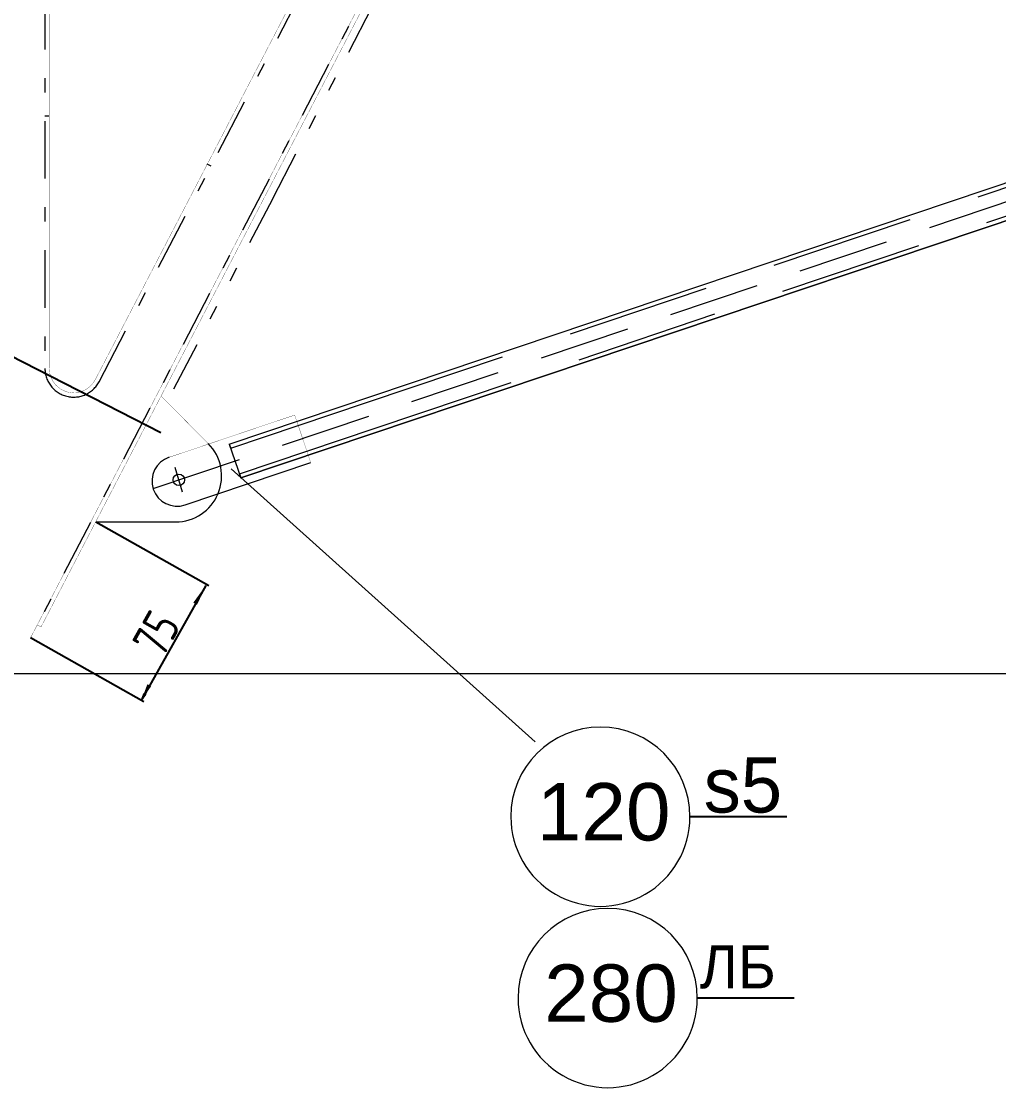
# Model space of a CAD drawing. Header units: millimetres. Extents: x 42007 to 66124, y -556 to 6894.
# Drawn here: x 56888 to 57570, y 3187 to 3930 of the extents above; entities that cross this region are included whole.
import ezdxf
from ezdxf.enums import TextEntityAlignment as Align

# ---------------------------------------------------------------- set-up
doc = ezdxf.new("R2010")
doc.units = ezdxf.units.MM
for name, pattern in [('K5LT32769', [0]), ('K5LT32781', [90, 40, -20, 10, -20]), ('K5LT32782', [150, 100, -50]), ('K5LT32784', [95.25, 63.5, -31.75]), ('K5LT32788', [1040, 900, -60, 20, -60]), ('K5LT_THIN', [0])]:
    doc.linetypes.add(name, pattern=pattern)
doc.layers.add('pen_7', color=1, linetype='Continuous')
doc.styles.add('KDIMTEXTSTYLE', font='GOST_AU.SHX', dxfattribs={"width": 0.96, "oblique": 15, "height": 5})
doc.styles.add('style5', font='arial.ttf', dxfattribs={"height": 3})

# ---------------------------------------------------------------- blocks, each defined once
blk = doc.blocks.new('KDIMARROW_01')
blk.add_hatch(color=0).paths.add_polyline_path([(0, 0), (-5, 0.66), (-4.5, 0), (-5, -0.66)])
at = {"color": 0, "linetype": 'K5LT_THIN', "lineweight": 13}
for p, q in [((-4.5, 0), (-5, 0.66)), ((-5, 0.66), (0, 0)), ((0, 0), (-5, -0.66)), ((-5, -0.66), (-4.5, 0)), ((0, 0), (-1, 0))]:
    blk.add_line(p, q, dxfattribs=at)

msp = doc.modelspace()

# ---------------------------------------------------------------- linework, layer by layer
at = {"color": 7, "linetype": 'K5LT32781', "lineweight": 18}
for p, q in [((57185.727, 4059.668), (56899.456, 3509.294)), ((56904.842, 4040.492), (56904.842, 3688.124)), ((56942.585, 3678.895), (57098.838, 3979.301)), ((56904.842, 3864.308), (56907.842, 3864.308)), ((57020.711, 3829.098), (57018.05, 3830.483))]:
    msp.add_line(p, q, dxfattribs=at)
at = {"color": 7, "linetype": 'K5LT32769', "lineweight": 18}
for p, q in [((57116.806, 3908.742), (57132.957, 3939.793)), ((57033.427, 3635.445), (57873.563, 3917.81)), ((57881.529, 3894.113), (57041.391, 3611.747)), ((57881.529, 3894.113), (57041.391, 3611.747)), ((57041.392, 3611.747), (57881.528, 3894.113)), ((57102.962, 3882.127), (57107.577, 3890.999)), ((57089.119, 3855.512), (57093.733, 3864.384)), ((57063.739, 3806.718), (57079.89, 3837.769)), ((57063.739, 3806.718), (57047.588, 3775.667)), ((57038.359, 3757.924), (57033.745, 3749.052)), ((57024.516, 3731.309), (57019.901, 3722.437)), ((57010.672, 3704.694), (56994.521, 3673.643)), ((57034.383, 3632.601), (57129.173, 3664.459)), ((57040.436, 3614.591), (57135.226, 3646.449)), ((57033.427, 3635.445), (57041.391, 3611.747)), ((57033.427, 3635.445), (57034.383, 3632.601)), ((57033.427, 3635.445), (57041.391, 3611.747)), ((57002.55, 3592.983), (57090.231, 3622.446)), ((57000.863, 3601.822), (56995.604, 3619.036)), ((57034.716, 3618.058), (57246.837, 3427.687)), ((57041.392, 3611.747), (57040.436, 3614.591)), ((56940.209, 3581.142), (56996.071, 3581.142)), ((56648.288, 3475.423), (57922.24, 3475.423))]:
    msp.add_line(p, q, dxfattribs=at)
at = {"color": 7, "linetype": 'K5LT32784', "lineweight": 18}
msp.add_line((56980.262, 3604.389), (57934.419, 3925.076), dxfattribs=at)
at = {"color": 7, "linetype": 'K5LT32782', "lineweight": 18}
for p, q in [((57129.173, 3664.459), (57779.73, 3883.108)), ((57135.226, 3646.449), (57785.783, 3865.098))]:
    msp.add_line(p, q, dxfattribs=at)
at = {"color": 0}
for p, q in [((56985.766, 3643.343), (56625.14, 3827.375)), ((57422.273, 3375.597), (57354.784, 3375.597)), ((57427.387, 3249.165), (57359.897, 3249.165))]:
    msp.add_line(p, q, dxfattribs=at)
at = {"color": 7}
for p, q in [((56940.209, 3581.142), (57019.215, 3536.738)), ((57016.981, 3536.847), (56972.594, 3457.87)), ((56894.842, 3500.423), (56973.847, 3456.019))]:
    msp.add_line(p, q, dxfattribs=at)
at = {"color": 7, "linetype": 'K5LT32788', "lineweight": 18}
msp.add_line((56772.842, 3475.423), (58124.918, 3475.423), dxfattribs=at)
at = {"color": 7, "linetype": 'K5LT32781', "const_width": 0.18}
for points in [[(56876.842, 4120.423), (56876.842, 4025.423), (56874.842, 4025.423), (56874.842, 3500.423), (56894.842, 3500.423), (57190.342, 4068.539), (57193.842, 4088.251)], [(57001.782, 4073.309), (57001.389, 4070.335), (56949.799, 4077.159), (56944.459, 4077.483), (56939.233, 4077.057), (56934.12, 4075.897), (56929.222, 4074.026), (56924.638, 4071.48), (56920.459, 4068.312), (56916.771, 4064.586), (56913.646, 4060.375), (56911.149, 4055.765), (56909.328, 4050.847), (56908.221, 4045.722), (56907.842, 4040.386), (56907.842, 3864.308)], [(57020.711, 3829.098), (57018.05, 3830.483), (57096.135, 3980.605), (57098.956, 3986.927), (57100.972, 3993.453), (57102.194, 4000.175), (57102.603, 4006.994), (57102.192, 4013.813), (57100.97, 4020.534), (57098.952, 4027.06), (57096.166, 4033.299), (57092.656, 4039.158), (57088.469, 4044.556), (57083.666, 4049.414), (57078.316, 4053.664), (57072.498, 4057.241), (57066.292, 4060.097), (57059.789, 4062.191), (57052.994, 4063.508), (57001.389, 4070.335)], [(56899.456, 3509.294), (56902.118, 3507.91), (57188.389, 4058.283)], [(56904.842, 3864.308), (56907.842, 3864.308), (56907.842, 3688.267), (56908.162, 3684.914), (56909.069, 3681.819), (56910.544, 3678.952), (56912.536, 3676.416), (56914.971, 3674.3), (56917.761, 3672.684), (56920.807, 3671.624), (56923.998, 3671.159), (56927.22, 3671.305), (56930.355, 3672.058), (56933.292, 3673.389), (56935.925, 3675.253), (56938.158, 3677.579), (56939.99, 3680.406), (57018.05, 3830.483)]]:
    msp.add_lwpolyline(points, dxfattribs=at)
at = {"color": 7, "linetype": 'K5LT32769', "const_width": 0.18}
for points in [[(57018.783, 3635.685), (56985.841, 3668.873), (56940.209, 3581.142)], [(57090.231, 3622.446), (57079.08, 3655.628), (56991.401, 3626.154)], [(56912.842, 3475.423), (56901.173, 3475.423), (56822.842, 3475.423)]]:
    msp.add_lwpolyline(points, dxfattribs=at)
at = {"color": 0}
for points in [[(57017.729, 3537.753, 0, 3, 0), (57009.59, 3524.046, 3, 3, 0)], [(56972.104, 3456.999, 0, 3, 0), (56977.641, 3467.288, 3, 3, 0)]]:
    msp.add_lwpolyline(points, format="xyseb", dxfattribs=at)
at = {"color": 7, "linetype": 'K5LT32769', "lineweight": 18}
msp.add_circle((56998.234, 3610.429), 4, dxfattribs=at)
at = {"color": 7, "linetype": 'K5LT32781', "lineweight": 18}
for start, end in [(180, 256.259622), (256.259263, 332.518721)]:
    msp.add_arc((56924.842, 3688.124), 20, start, end, dxfattribs=at)
at = {"color": 7, "linetype": 'K5LT32769', "lineweight": 18}
for centre, radius, start, end in [((56996.071, 3613.142), 32, 337.393652, 44.787068), ((56996.978, 3609.568), 17.499, 108.581563, 198.578341), ((56996.978, 3609.568), 17.499, 198.576507, 288.573286), ((56996.071, 3613.142), 32, 270, 337.39349), ((57292.284, 3375.597), 62.5, 0, 179.999977), ((57292.284, 3375.597), 62.5, 179.999977, 0), ((57297.397, 3249.165), 62.5, 0, 179.999977), ((57297.397, 3249.165), 62.5, 179.999977, 0)]:
    msp.add_arc(centre, radius, start, end, dxfattribs=at)

# ---------------------------------------------------------------- block references
at = {"color": 7, "rotation": 240.6625562174823}
msp.add_blockref('KDIMARROW_01', (56972.104, 3456.999), dxfattribs=at)

# ---------------------------------------------------------------- texts
at = {"color": 7, "style": 'KDIMTEXTSTYLE', "width": 0.965}
msp.add_text('75', height=25, rotation=60.662556, dxfattribs=at).set_placement((56986.726, 3485.075))
at = {"color": 7, "char_height": 3, "attachment_point": 1, "style": 'style5'}
for s, insert in [('{\\H12.8x;\\W0.965;s5}', (57364.338, 3416.882)), ('\\H3.5;\\W0.965;\\Q15;\\Q0;\\H30.00;ЛБ', (57361.628, 3285.913))]:
    msp.add_mtext(s, dxfattribs=dict(at, insert=insert))
at = {"layer": 'pen_7', "color": 2, "linetype": 'Continuous', "style": 'style5'}
for s, p in [('120', (57294.567, 3379.019)), ('280', (57299.68, 3252.588))]:
    msp.add_text(s, height=40, dxfattribs=at).set_placement(p, align=Align.MIDDLE_CENTER)

doc.saveas('drawing.dxf')
